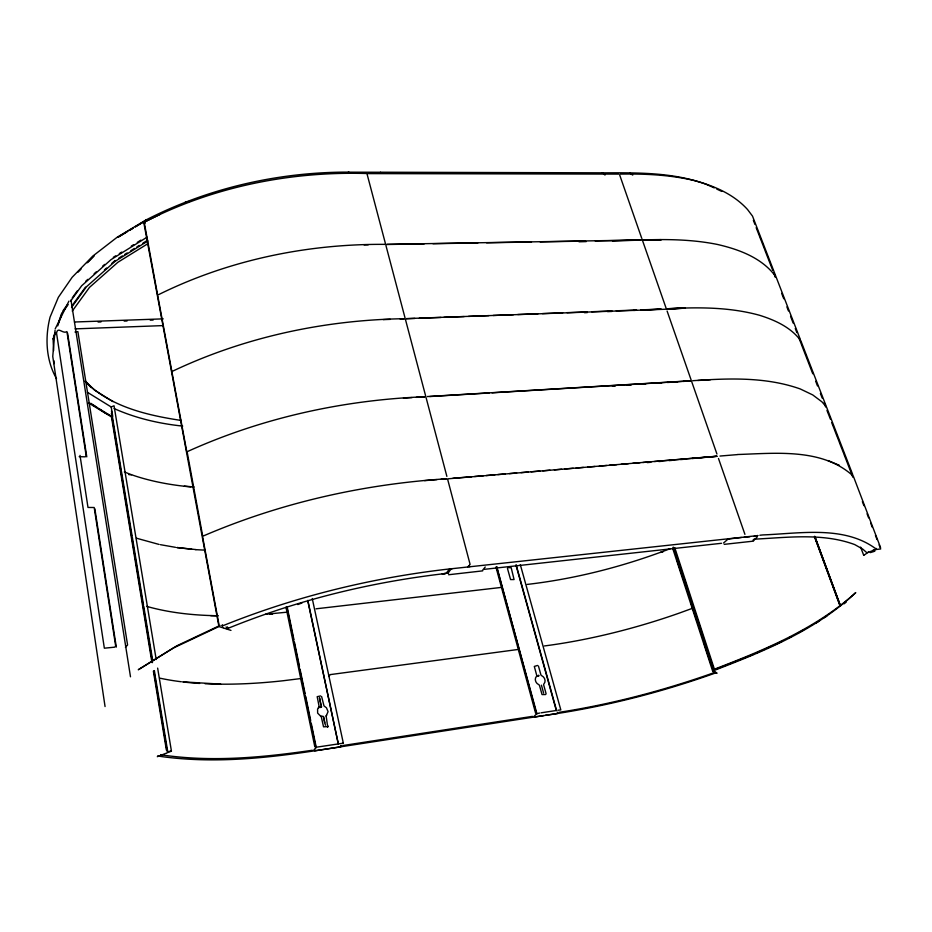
<?xml version="1.0" encoding="UTF-8"?>
<svg xmlns="http://www.w3.org/2000/svg" width="932" height="932" viewBox="0 0 932 932"><rect width="100%" height="100%" fill="white"/><g stroke="black" fill="none" stroke-linecap="round" stroke-linejoin="round"><path stroke-width="1.4" d="M55.046 330.382L52.751 356.408L105.06 706.549M343.337 743.212L312.255 598.53M314.736 749.549L314.014 749.876L316.402 747.196L343.349 743.177L342.568 743.526M450.948 569.161L451.95 568.706L451.03 569.009M327.715 726.902L326.153 716.149L328.064 711.629L326.468 707.831L323.987 705.897L321.633 696.588M327.947 726.587L323.532 726.832L321.307 716.848L317.637 713.12L317.591 709.101L319.14 706.584L317.183 696.67L320.701 695.924M753.371 540.618L757.052 537.31M144.227 222.317L157.578 294.722M723.512 543.018L728.463 538.719L727.904 539.045L741.476 537.496M448.595 572.959L447.698 573.401L451.216 568.904M222.457 625.885L222.655 625.826C293.964 597.028 369.223 578.411 445.554 569.394L757.856 535.585L756.679 536.215M53.52 336.988L54.883 333.039M58.518 322.484L61.698 313.257M53.182 339.073L55.454 332.491M57.726 325.897L62.269 312.721L68.176 304.519M642.055 239.885L642.136 238.965M341.007 745.518L341.054 745.53M539.733 713.038L536.506 713.726L496.814 566.738M880.565 547.573L853.339 476.194C822.607 447.861 775.948 453.29 737.235 454.525M55.174 328.938L68.921 301.129M187.122 451.787L202.675 535.982M379.802 172.863L380.64 172.222L602.538 172.828L604.996 175.041M347.904 172.781L348.382 172.175L380.291 172.257L381.992 173.329M297.786 604.553L301.991 602.969M557.953 710.242L560.819 709.916L520.301 564.606M728.917 538.614L728.043 538.906M328.891 676.492L330.184 674.617L517.54 649.546M318.488 707.761L319 707.05M321.307 706.351L319.583 697.614M62.992 310.764L67.209 304.904M72.265 297.867L77.321 290.831M70.704 301.001L81.655 285.775L111.048 259.609L147.011 237.217M72.23 305.451L85.488 287.138M71.531 307.374L86.443 286.776L115.23 261.251L147.897 240.969M72.253 311.09L89.46 287.417L117.863 262.288L147.431 243.951M326.06 715.986L326.584 715.275M716.312 672.461L715.834 672.869C660.59 692.581 603.447 707.108 545.348 715.31M327.516 727.042L328.146 726.156M446.323 573.133L449.713 568.637M557.814 712.188L557.348 712.607M876.464 549.204L867.541 552.606M469.891 564.745L467.806 566.982M145.124 221.07L145.998 219.964C206.951 188.707 275.266 172.793 343.675 172.129L348.754 172.14L349.745 172.851M482.555 570.326L485.234 566.982M666.671 309.331L685.416 308.096L667.533 308.737C698.231 307.129 729.523 307.001 759.382 315.237L759.778 315.354C775.226 320.212 791.012 327.377 800.844 340.786L825.95 405.537M756.947 536.075L757.658 535.504M78.067 272.156L81.061 269.08M88.062 261.915L94.05 255.776L87.154 262.836M538.288 675.851L538.684 675.164M446.16 573.285L442.187 573.891L445.589 573.506C371.53 581.976 298.403 599.812 229.284 627.842L228.818 627.958M536.75 713.842L534.199 716.16M728.696 538.649L728.242 538.801M536.681 713.562L536.727 713.772M85.732 281.243L87.829 279.367M94.12 273.763L96.217 271.888M102.52 266.284L104.617 264.42M104.431 269.907L106.563 268.02M111.898 263.29L115.09 260.459M852.302 475.728L852.722 474.598L826.544 407.063M451.449 568.811L450.995 569.196L451.705 568.741M844.136 603.819L846.279 602.025M341.042 745.798L340.669 745.891M448.036 478.803L717.058 456.202M863.778 555.344L868.554 552.024M799.819 340.425L800.273 339.318L776.181 277.188C762.632 258.106 739.402 249.496 717.43 244.452C693.117 239.536 668.197 239.081 643.476 239.943L643.103 239.99M775.203 276.886L775.645 275.779L752.508 216.108L747.522 209.502C733.426 193.938 713.493 185.573 693.548 180.365C669.642 174.808 645.014 173.713 620.549 174.098M816.024 623.1L819.612 620.77M824.412 617.66L826.812 616.099M536.855 713.504L496.523 566.609M113.308 257.314L115.708 255.822M119.296 253.586L121.696 252.094M131.284 246.118L133.684 244.627M137.272 242.39L140.872 240.141M118.725 258.199L122.348 255.951M124.772 254.448L127.183 252.945M130.818 250.685L134.441 248.425M136.864 246.922L139.276 245.419M142.911 243.17L146.534 240.91M127.905 231.229L118.061 237.194L126.74 231.975M145.683 220.127L116.954 237.392L92.769 256.114L72.16 277.282L58.343 297.343L50.06 317.148C44.864 337.535 45.948 360.218 56.537 378.73M132.95 228.258L129.222 230.495L132.88 228.247M788.693 638.001L791.186 636.661M797.419 633.329L803.652 629.997M756.749 536.168L754.046 536.366M144.274 223.296L145.054 222.876M87.445 392.314L111.199 406.981L114.042 405.781L156.203 659.507M159.931 214.442L144.646 221.967C212.682 186.843 289.969 171.267 366.299 173.503L366.73 173.62M158.219 294.827C228.328 260.063 306.919 243.765 384.998 244.37M220.057 625.419L176.8 645.818L138.262 669.747L173.492 647.961L218.938 626.537L223.121 627.877M125.424 647.321L127.579 645.002L77.892 331.641L74.991 332.037M172.467 371.262C244.755 336.953 324.72 319.886 404.593 318.697M713.283 671.914L717.058 673.23L712.898 670.923L713.842 670.504M754 654.136L715.287 669.444M756.586 652.959L764.333 649.441M766.919 648.276L782.414 641.251M187.425 451.566C262.032 417.781 343.442 399.91 425.178 396.729M203.164 536.04C280.206 502.861 363.189 484.127 446.812 478.757M157.322 756.691L162.098 754.803M162.82 754.524L165.71 753.394M166.42 753.103L171.232 751.215L168.937 751.39M713.306 669.607C763.681 650.28 815.255 629.251 855.762 592.589C815.756 630.405 763.529 651.421 712.898 670.923M482.694 570.862L448.595 574.741M532.475 716.359L342.871 745.542M527.186 584.422C576.116 578.76 624.149 566.283 670.12 548.715M873.785 551.301L874.845 551.173M537.531 676.387L539.011 675.84M692.29 608.363L679.754 612.93A227.431 71.834 -16.8 0 1 546.723 645.643L544.37 645.958M367.651 173.608L618.964 174.098M714.716 672.578L715.427 672.322M319.967 707.353L321.668 706.747M319.781 707.609L321.482 707.015M714.937 672.368C665.157 690.041 613.885 703.683 561.681 711.932L559.305 712.304M145.998 219.964L147.559 220.29M326.282 748.874L326.037 749.048C270.501 757.856 213.579 764.368 157.578 755.992M660.299 552.431L662.955 551.895M543.845 715.555L327.516 748.839M185.305 202.127L189.592 201.394M541.131 712.817L556.567 710.452L516.177 564.92M312.267 750.248L309.541 750.668C260.459 757.728 210.259 762.225 160.956 754.78L160.665 754.582M314.701 750.854L340.867 746.835M534.444 717.046L557.592 713.481M537.578 665.448L534.304 666.427L536.681 675.199A1.549 1.34 47.7 0 1 536.413 676.469A5.277 4.555 48.2 0 0 538.638 684.589A1.561 1.351 48.5 0 1 539.558 685.696L542.028 694.561L545.604 694.55L546.094 693.723L543.717 685.09A1.549 1.34 48.6 0 1 543.985 683.808A5.277 4.555 48.2 0 0 541.748 675.712A1.549 1.34 47.8 0 1 540.828 674.605L538.463 666.077M299.941 678.659L283.293 680.733A246.607 84.276 -13.1 0 1 205.11 683.739M286.229 612.254L265.585 614.27M316.018 608.817L500.717 587.486M874.857 549.647L880.693 548.971L879.121 544.917M507.928 567.588L511.19 567.716L514.068 579.553L510.573 579.564L507.439 568.345M724.199 544.358L752.625 541.224L753.627 540.84L753.254 539.71M759.871 535.248L762.795 534.933C799.912 533.512 844.602 525.112 876.429 549.239L876.115 548.412L876.406 548.971M484.582 569.301L721.543 543.286M228.538 627.923L225.998 627.073M647.251 462.598L650.152 462.342M658.854 461.55L661.755 461.293M669.001 460.641L671.902 460.373M680.605 459.593L683.506 459.325M692.208 458.544L695.109 458.276M699.454 457.892L706.712 457.228M711.058 456.843L716.859 456.319L654.485 461.503M744.272 537.24L749.852 536.739M424.643 480.644L436.945 479.619M441.034 479.281L446.51 478.827M452.836 478.291L471.685 476.73M474.598 476.485L483.3 475.763M486.201 475.518L494.904 474.796M497.805 474.551L505.062 473.945M509.408 473.584L516.666 472.978M521.011 472.617L528.269 472.011M531.17 471.778L539.873 471.044M542.774 470.811L550.031 470.206M554.377 469.845L561.635 469.239M564.536 468.994L573.238 468.272M576.139 468.027L583.397 467.421M587.743 467.06L595 466.454M599.358 466.093L606.604 465.487M609.505 465.254L616.763 464.649M621.108 464.287L628.366 463.682M632.723 463.32L639.969 462.715M642.87 462.47L651.573 461.748M719.97 456.051L736.979 454.641M612.394 386.221L615.283 386.023M626.875 385.242L631.22 384.951M642.812 384.159L645.701 383.961M658.738 383.075L661.638 382.889M667.428 382.493L677.564 381.805M683.366 381.409L690.6 380.92L492.049 392.815M692.651 380.722C728.579 378.241 765.824 376.738 800.297 388.97L812.751 394.935L821.942 401.843L826.3 406.736M427.031 396.578L690.892 380.792M403.451 398.115L412.026 397.603M416.313 397.347L424.887 396.834M429.722 396.543L489.149 392.989M697.847 380.489L710.417 379.732M584.492 312.709L587.381 312.57M607.641 311.626L611.986 311.428M633.69 310.414L636.591 310.274M648.159 309.739L661.184 309.133L640.901 309.867M406.422 318.604L666.601 309.203M383.285 319.629L390.298 319.361M400.119 318.989L404.325 318.837M406.224 318.756L414.915 318.429M419.272 318.266L440.999 317.439M443.888 317.334L464.171 316.565M468.516 316.402L488.799 315.633M493.145 315.47L513.427 314.701M517.773 314.527L538.055 313.758M542.401 313.595L562.683 312.826M567.029 312.663L587.3 311.894M591.657 311.731L611.928 310.962M616.273 310.799L636.556 310.03M671.296 308.713L685.043 308.189M75.073 328.88L163.31 325.594M74.513 322.006L163.228 318.861M98.081 322.018L100.982 321.913M124.166 321.086L127.055 320.981M150.238 320.154L153.139 320.049M579.005 241.784L586.275 241.586M612.464 240.887L640.109 240.153L595.21 240.91M386.862 244.335L642.055 239.978M364.097 244.895L368.222 244.825M386.605 244.51L424.27 243.858M432.961 243.706L477.871 242.937M486.562 242.786L531.473 242.017M540.164 241.866L585.075 241.085M655.371 239.874L660.788 239.78M602.095 172.863C636.975 172.7 672.764 172.117 706.013 184.233L714.238 187.88M218.053 615.737C193.996 615.4 169.799 612.918 146.604 606.359M210.69 615.656L217.843 615.807M79.173 456.668L85.278 456.831L86.128 455.562L66.906 331.582C62.957 334.448 57.772 325.944 56.537 333.05L104.349 648.194L114.729 647.158L115.673 646.074L94.179 507.509L87.992 507.451L80.012 455.387M220.639 684.123L183.126 681.886M128.826 474.644L131.54 474.738A230.985 109.65 -12.2 0 0 190.978 486.923M195.743 549.659L204.213 550.101M184.326 486.143L194.054 486.947M469.81 566.761L468.551 565.875M181.356 420.472C147.512 415.369 110.291 406.841 85.418 381.654M629.764 172.933L632.735 175.1M177.127 547.515L195.965 549.589M176.87 547.585L191.701 549.216M182.719 426.11C159.174 423.641 135.769 418.235 114.112 408.554M269.837 613.978L272.505 614.339M321.284 716.067L323.439 716.452M160.444 544.684L175.507 547.34M159.081 544.439L136.445 538.207M221.874 625.733L222.468 624.789L222.655 625.826M223.738 628.075L226.231 628.879M226.86 629.077L230.973 630.393M828 460.559L839.452 465.336M124.294 471.942L131.54 474.738M716.731 189.056L721.717 191.421M106.248 413.575L111.887 416.441M93.375 405.257L108.962 414.74M88.691 403.055L111.479 416.895M113.005 401.634L94.481 390.089L85.185 380.932M90.742 403.23L96.73 407.307M99.13 408.938L105.118 413.004M144.961 223.051L143.808 222.655L218.938 626.537M866.562 552.466L862.659 549.03L854.714 544.579C822.537 532.638 786.969 537.589 753.918 539.197M85.406 381.503L91.091 387.561M870.278 552.618L873.971 551.499L873.272 549.973M753.359 220.325L754.932 224.391M756.155 227.653L759.638 236.565M759.836 237.147L761.409 241.213M761.735 241.97L764.357 248.728M764.566 249.345L772.745 270.373M773.793 273.076L775.366 277.13M781.657 293.359L783.754 298.776M786.888 306.884L788.46 310.938M790.557 316.356L793.179 323.113M795.276 328.53L796.848 332.584M798.945 337.99L801.567 344.758M801.811 345.481L812.774 373.79M815.71 381.27L817.481 385.93M820.428 393.444L822.175 398.057M824.098 402.915L825.67 406.969M826.952 410.383L828.525 414.425M828.816 415.078L830.389 419.144M831.659 422.522L835.107 431.306M835.317 431.982L836.889 436.025M837.204 436.724L839.814 443.481M840.023 444.121L841.596 448.175M841.911 448.898L843.483 452.952M843.693 453.581L848.202 465.126M848.4 465.72L852.92 477.289M862.356 501.637L863.929 505.692M867.063 513.812L868.636 517.866M870.733 523.271L872.305 527.337M875.451 535.446L877.024 539.512M860.597 547.119L863.696 555.262M814.824 536.424L840.501 605.975L814.766 536.378M814.615 536.587L840.326 606.091M814.44 536.646L840.105 606.173M300.733 678.927L314.818 746.788M518.437 649.965L535.551 712.98M619.687 175.006L641.624 237.975M642.637 240.864L666.077 308.108M667.102 311.043L691.148 380.035M691.719 381.701L716.929 454.012M718.479 458.474L744.924 534.351M674.733 547.597L714.355 669.071M674.29 548.598L680.15 566.539M683.739 577.584L693.187 606.569M694.992 612.079L706.235 646.587M707.143 649.348L713.889 670.05M673.929 548.051L713.609 669.782M673.242 547.107L675.048 552.653M677.063 559.212L689.039 595.571M690.973 601.897L703.019 638.478M704.371 642.637L713.842 671.704M677.098 560.12L683.855 580.869M691.055 602.992L696.915 620.968M704.126 643.092L710.871 663.84M672.613 548.133L712.619 671.028M515.978 565.165L556.346 710.662M541.434 685.171L543.624 693.105M495.964 567.099L501.253 586.612M501.626 587.987L518.087 648.637M367.185 174.482L385.464 243.706M385.895 245.349L405.047 317.94M405.502 319.653L425.621 395.867M426.099 397.673L446.871 476.38M447.744 479.689L469.996 564.011M307.851 600.348L338.328 744.016L308.014 602.014M323.625 716.755L325.419 725.259M319.396 697.882L320.876 704.895M323.427 717.011L324.627 722.684M287.126 606.744L293.906 639.457M294.489 642.299L299.498 666.485M300.081 669.327L305.09 693.501M305.684 696.344L310.694 720.529M311.276 723.372L316.286 747.557M286.695 606.569L315.843 747.441M285.961 607.163L286.835 611.427M287.149 612.895L300.558 677.797M227.455 627.061L227.769 628.692M157.834 296.155L171.733 370.843M172.059 372.614L186.668 451.076M202.733 537.414L218.915 624.323M157.636 668.104L171.453 751.25M111.199 406.981L112.737 416.289M111.467 410.861L111.933 413.68M112.399 416.499L121.242 470.054M121.486 471.522L132.134 536.04M132.391 537.554L143.481 604.728M152.697 660.578L143.726 606.138M154.351 670.574L155.295 676.294M155.562 677.948L167.62 750.924M111.362 413.295L152.475 662.594M153.897 671.191L167.131 751.425M111.362 416.196L151.951 662.512M153.372 671.122L166.397 750.12M70.983 300.046L130.492 676.795M67.582 333.085L86.793 456.878M94.843 508.755L116.314 647.088M53.077 338.316L53.602 350.665M53.963 360.789L54.056 363.69M199.611 683.436A246.607 84.276 -13.1 0 1 182.823 681.933M181.367 681.758A246.607 84.276 -13.1 0 1 160.153 678.216M145.345 220.802L135.42 226.767L145.345 220.802M661.138 239.664L643.476 239.943L661.138 239.664"/></g></svg>
